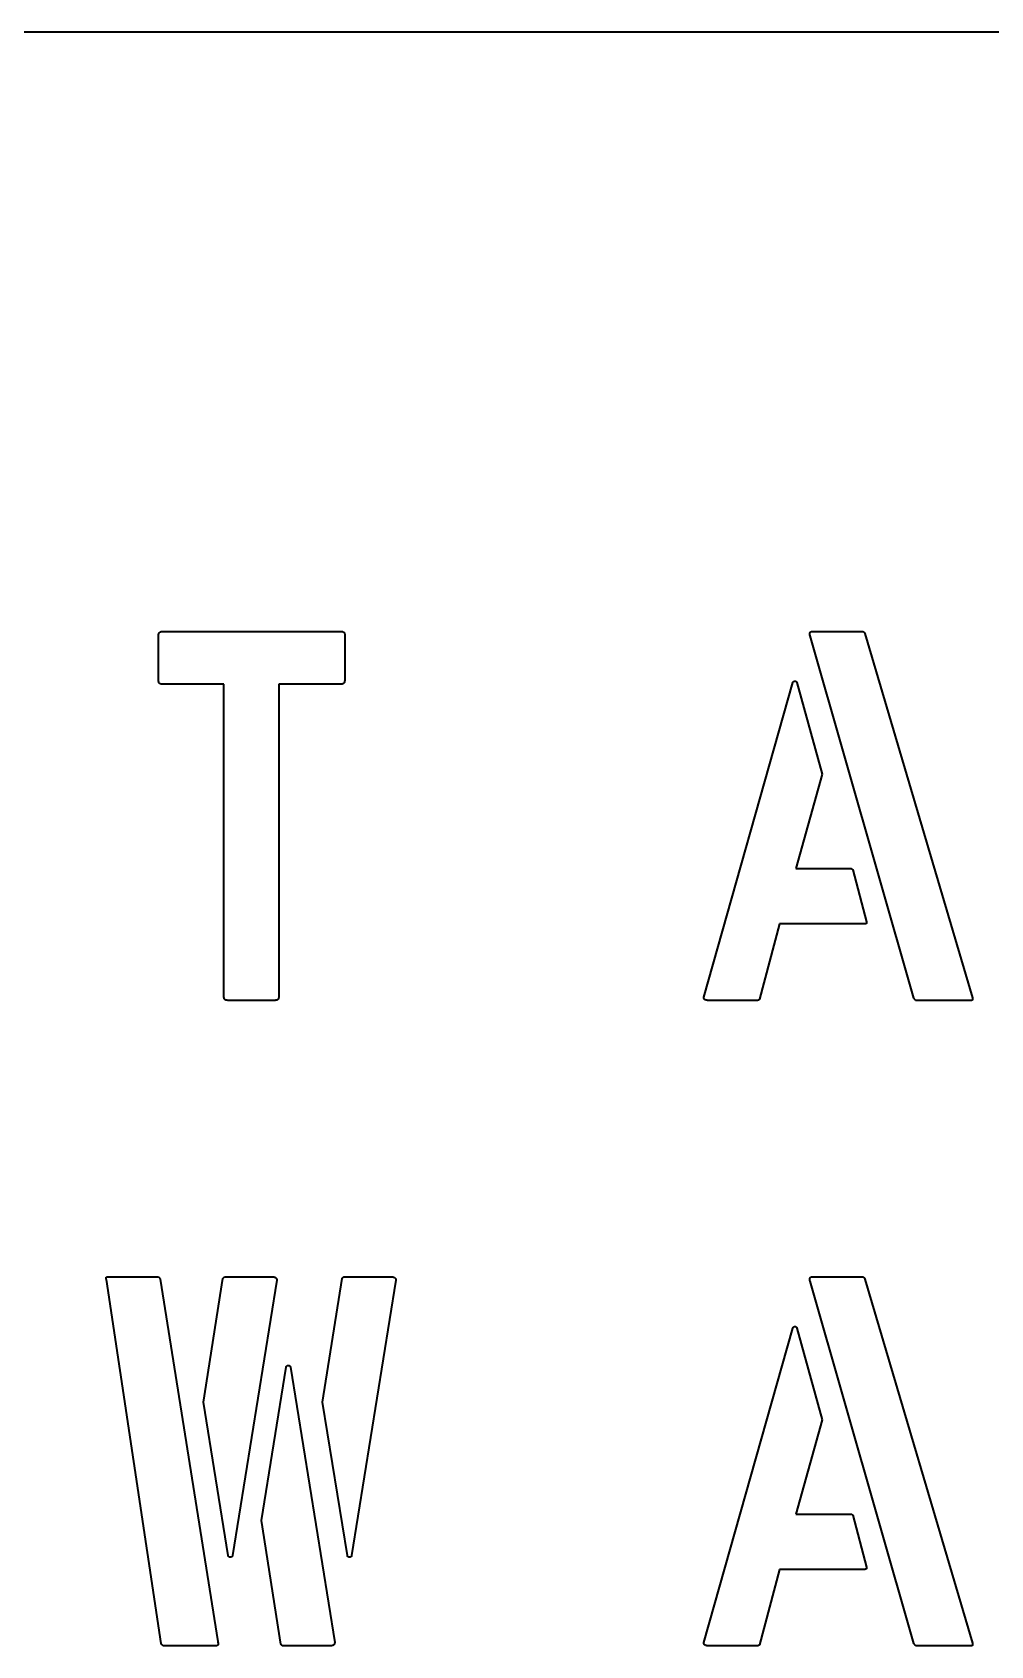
# Model space of a CAD drawing. Extents: x 10 to 410, y -69 to 348.
# Drawn here: x 198 to 250, y 261 to 348.5 of the extents above; entities that cross this region are included whole.
import ezdxf

# ---------------------------------------------------------------- set-up
doc = ezdxf.new("R2010")
doc.units = 0

msp = doc.modelspace()

# ---------------------------------------------------------------- linework, layer by layer
at = {"color": 7, "lineweight": 35}
for p, q in [((410, 348.5), (10, 348.5)), ((243.142853, 315.885712), (248.971436, 296.142853)), ((245.800003, 296.114288), (240.171432, 315.771423)), ((243.142853, 280.885712), (248.971436, 261.142853)), ((245.800018, 261.114288), (240.171432, 280.771423))]:
    msp.add_line(p, q, dxfattribs=at)
at = {"color": 7, "lineweight": 35, "ltscale": 0.000779}
msp.add_line((204.856857, 315.872009), (204.865433, 315.901978), dxfattribs=at)
at = {"color": 7, "lineweight": 35, "ltscale": 0.000716}
for p, q in [((204.865433, 315.901978), (204.877426, 315.927979)), ((204.947998, 313.158264), (204.921997, 313.170288)), ((208.49086, 296.015442), (208.464859, 296.027435)), ((234.498001, 296.015442), (234.472, 296.027435)), ((211.153427, 280.984558), (211.179428, 280.972565)), ((217.610565, 280.984558), (217.636566, 280.972565)), ((214.322281, 261.027435), (214.29628, 261.015442)), ((234.498001, 261.015442), (234.472, 261.027435))]:
    msp.add_line(p, q, dxfattribs=at)
at = {"color": 7, "lineweight": 35, "ltscale": 0.000672}
for p, q in [((204.877426, 315.927979), (204.892853, 315.950012)), ((204.921997, 313.170288), (204.899994, 313.18573)), ((208.464859, 296.027435), (208.442856, 296.042847)), ((234.472, 296.027435), (234.449997, 296.042847)), ((211.179428, 280.972565), (211.201431, 280.957153)), ((217.636566, 280.972565), (217.658569, 280.957153)), ((214.344299, 261.042847), (214.322281, 261.027435))]:
    msp.add_line(p, q, dxfattribs=at)
at = {"color": 7, "lineweight": 35, "ltscale": 0.000652}
for p, q in [((204.892853, 315.950012), (204.911713, 315.968018)), ((204.899994, 313.18573), (204.882004, 313.20459)), ((208.442856, 296.042847), (208.424866, 296.061707)), ((234.449997, 296.042847), (234.432007, 296.061707)), ((211.201431, 280.957153), (211.219421, 280.938293)), ((217.658569, 280.957153), (217.676575, 280.938293)), ((214.362305, 261.061707), (214.344299, 261.042847)), ((234.450012, 261.042847), (234.432007, 261.061707))]:
    msp.add_line(p, q, dxfattribs=at)
at = {"color": 7, "lineweight": 35, "ltscale": 0.000658}
for p, q in [((204.911713, 315.968018), (204.934006, 315.981995)), ((204.882004, 313.20459), (204.867996, 313.226868)), ((208.424866, 296.061707), (208.410858, 296.083984)), ((234.432007, 296.061707), (234.417999, 296.083984)), ((211.219421, 280.938293), (211.233429, 280.916016)), ((217.676575, 280.938293), (217.690582, 280.916016)), ((234.432007, 261.061707), (234.417999, 261.083984))]:
    msp.add_line(p, q, dxfattribs=at)
at = {"color": 7, "lineweight": 35, "ltscale": 0.00069}
for p, q in [((204.934006, 315.981995), (204.959717, 315.992004)), ((208.410858, 296.083984), (208.400864, 296.109711)), ((234.417999, 296.083984), (234.408005, 296.109711)), ((211.233429, 280.916016), (211.243423, 280.890289)), ((217.690582, 280.916016), (217.700562, 280.890289)), ((214.386292, 261.109711), (214.376282, 261.083984)), ((234.417999, 261.083984), (234.408005, 261.109711))]:
    msp.add_line(p, q, dxfattribs=at)
at = {"color": 7, "lineweight": 35, "ltscale": 0.000744}
for p, q in [((204.959717, 315.992004), (204.988861, 315.997986)), ((204.858002, 313.252563), (204.852005, 313.281708)), ((208.400864, 296.109711), (208.394867, 296.138855)), ((234.408005, 296.109711), (234.402008, 296.138855)), ((211.243423, 280.890289), (211.249435, 280.861145)), ((217.700562, 280.890289), (217.706573, 280.861145)), ((214.392273, 261.138855), (214.386292, 261.109711)), ((234.408005, 261.109711), (234.402008, 261.138855))]:
    msp.add_line(p, q, dxfattribs=at)
at = {"color": 7, "lineweight": 35, "ltscale": 0.000816}
for p, q in [((204.988861, 315.997986), (205.021423, 316)), ((204.852005, 313.281708), (204.850006, 313.31427)), ((208.394867, 296.138855), (208.392853, 296.171448)), ((234.402008, 296.138855), (234.399994, 296.171448)), ((211.249435, 280.861145), (211.251434, 280.828552)), ((217.706573, 280.861145), (217.708588, 280.828552)), ((214.394272, 261.171448), (214.392273, 261.138855)), ((234.402008, 261.138855), (234.399994, 261.171448))]:
    msp.add_line(p, q, dxfattribs=at)
at = {"color": 7, "lineweight": 35, "ltscale": 0.243571}
msp.add_line((205.021423, 316), (214.764282, 316), dxfattribs=at)
at = {"color": 7, "lineweight": 35, "ltscale": 0.000815}
msp.add_line((214.764282, 316), (214.79686, 315.998566), dxfattribs=at)
at = {"color": 7, "lineweight": 35, "ltscale": 0.000737}
for p, q in [((214.79686, 315.998566), (214.826004, 315.994263)), ((211.346283, 296.097992), (211.332291, 296.072021))]:
    msp.add_line(p, q, dxfattribs=at)
at = {"color": 7, "lineweight": 35, "ltscale": 0.000667}
for p, q in [((214.826004, 315.994263), (214.851715, 315.987122)), ((240.230576, 315.997711), (240.257141, 316)), ((240.230576, 280.997711), (240.257141, 281))]:
    msp.add_line(p, q, dxfattribs=at)
at = {"color": 7, "lineweight": 35, "ltscale": 0.000611}
msp.add_line((214.851715, 315.987122), (214.874008, 315.977142), dxfattribs=at)
at = {"color": 7, "lineweight": 35, "ltscale": 0.00057}
msp.add_line((214.874008, 315.977142), (214.892853, 315.964294), dxfattribs=at)
at = {"color": 7, "lineweight": 35, "ltscale": 0.000551}
msp.add_line((214.892853, 315.964294), (214.908295, 315.948578), dxfattribs=at)
at = {"color": 7, "lineweight": 35, "ltscale": 0.000553}
msp.add_line((214.908295, 315.948578), (214.920288, 315.929993), dxfattribs=at)
at = {"color": 7, "lineweight": 35, "ltscale": 0.000577}
msp.add_line((214.920288, 315.929993), (214.928864, 315.908569), dxfattribs=at)
at = {"color": 7, "lineweight": 35, "ltscale": 0.000621}
msp.add_line((214.928864, 315.908569), (214.934006, 315.884277), dxfattribs=at)
at = {"color": 7, "lineweight": 35, "ltscale": 0.00068}
msp.add_line((214.934006, 315.884277), (214.935715, 315.857147), dxfattribs=at)
at = {"color": 7, "lineweight": 35, "ltscale": 0.000746}
for p, q in [((240.155151, 315.888), (240.157715, 315.917725)), ((240.155151, 280.888), (240.157715, 280.917725))]:
    msp.add_line(p, q, dxfattribs=at)
at = {"color": 7, "lineweight": 35, "ltscale": 0.000858}
for p, q in [((240.156586, 315.853699), (240.155151, 315.888)), ((240.15657, 280.853699), (240.155151, 280.888))]:
    msp.add_line(p, q, dxfattribs=at)
at = {"color": 7, "lineweight": 35, "ltscale": 0.00065}
for p, q in [((240.157715, 315.917725), (240.164291, 315.942871)), ((240.157715, 280.917725), (240.164291, 280.942871))]:
    msp.add_line(p, q, dxfattribs=at)
at = {"color": 7, "lineweight": 35, "ltscale": 0.000578}
for p, q in [((240.164291, 315.942871), (240.174866, 315.96344)), ((240.164291, 280.942871), (240.174866, 280.96344))]:
    msp.add_line(p, q, dxfattribs=at)
at = {"color": 7, "lineweight": 35, "ltscale": 0.000541}
for p, q in [((240.174866, 315.96344), (240.189423, 315.979431)), ((240.174866, 280.96344), (240.189423, 280.979431))]:
    msp.add_line(p, q, dxfattribs=at)
at = {"color": 7, "lineweight": 35, "ltscale": 0.000545}
for p, q in [((240.189423, 315.979431), (240.208008, 315.990845)), ((240.189423, 280.979431), (240.208008, 280.990845))]:
    msp.add_line(p, q, dxfattribs=at)
at = {"color": 7, "lineweight": 35, "ltscale": 0.00059}
for p, q in [((240.208008, 315.990845), (240.230576, 315.997711)), ((240.208008, 280.990845), (240.230576, 280.997711))]:
    msp.add_line(p, q, dxfattribs=at)
at = {"color": 7, "lineweight": 35, "ltscale": 0.069286}
for p, q in [((240.257141, 316), (243.028564, 316)), ((240.257141, 281), (243.028564, 281))]:
    msp.add_line(p, q, dxfattribs=at)
at = {"color": 7, "lineweight": 35, "ltscale": 0.000288}
for p, q in [((243.028564, 316), (243.040009, 315.99884)), ((243.028564, 281), (243.040009, 280.99884)), ((205.108582, 261), (205.097137, 261.00116))]:
    msp.add_line(p, q, dxfattribs=at)
at = {"color": 7, "lineweight": 35, "ltscale": 0.000298}
for p, q in [((243.040009, 315.99884), (243.051437, 315.995422)), ((243.040009, 280.99884), (243.051422, 280.995422)), ((205.097137, 261.00116), (205.085709, 261.004578))]:
    msp.add_line(p, q, dxfattribs=at)
at = {"color": 7, "lineweight": 35, "ltscale": 0.000319}
for p, q in [((243.051437, 315.995422), (243.062866, 315.989716)), ((205.085709, 261.004578), (205.07428, 261.010284))]:
    msp.add_line(p, q, dxfattribs=at)
at = {"color": 7, "lineweight": 35, "ltscale": 0.000349}
for p, q in [((243.062866, 315.989716), (243.074295, 315.98172)), ((211.783997, 276.169128), (211.794281, 276.178589)), ((211.965714, 276.178589), (211.975998, 276.169128)), ((215.290283, 265.830872), (215.279999, 265.821411)), ((205.07428, 261.010284), (205.062851, 261.01828))]:
    msp.add_line(p, q, dxfattribs=at)
at = {"color": 7, "lineweight": 35, "ltscale": 0.000384}
for p, q in [((243.074295, 315.98172), (243.085724, 315.971436)), ((205.062851, 261.01828), (205.051437, 261.028564))]:
    msp.add_line(p, q, dxfattribs=at)
at = {"color": 7, "lineweight": 35, "ltscale": 0.000425}
for p, q in [((243.085724, 315.971436), (243.097137, 315.958862)), ((243.085724, 280.971436), (243.097137, 280.958862)), ((205.051437, 261.028564), (205.040009, 261.041138))]:
    msp.add_line(p, q, dxfattribs=at)
at = {"color": 7, "lineweight": 35, "ltscale": 0.000469}
for p, q in [((243.097137, 315.958862), (243.108582, 315.944)), ((243.097137, 280.958862), (243.108582, 280.944)), ((205.040009, 261.041138), (205.028564, 261.056))]:
    msp.add_line(p, q, dxfattribs=at)
at = {"color": 7, "lineweight": 35, "ltscale": 0.000514}
for p, q in [((243.108582, 315.944), (243.119995, 315.92688)), ((243.108582, 280.944), (243.119995, 280.92688))]:
    msp.add_line(p, q, dxfattribs=at)
at = {"color": 7, "lineweight": 35, "ltscale": 0.000565}
for p, q in [((243.119995, 315.92688), (243.131439, 315.90741)), ((243.119995, 280.92688), (243.131439, 280.90741))]:
    msp.add_line(p, q, dxfattribs=at)
at = {"color": 7, "lineweight": 35, "ltscale": 0.000613}
for p, q in [((243.131439, 315.90741), (243.142853, 315.885712)), ((243.131439, 280.90741), (243.142853, 280.885712))]:
    msp.add_line(p, q, dxfattribs=at)
at = {"color": 7, "lineweight": 35, "ltscale": 0.000952}
for p, q in [((204.850006, 315.799988), (204.851715, 315.838013)), ((211.364288, 296.200012), (211.362289, 296.161987)), ((214.2323, 261.001709), (214.194275, 261))]:
    msp.add_line(p, q, dxfattribs=at)
at = {"color": 7, "lineweight": 35, "ltscale": 0.062143}
msp.add_line((204.850006, 313.31427), (204.850006, 315.799988), dxfattribs=at)
at = {"color": 7, "lineweight": 35, "ltscale": 0.00086}
for p, q in [((204.851715, 315.838013), (204.856857, 315.872009)), ((205.011993, 313.144592), (204.977997, 313.149719)), ((208.554855, 296.001709), (208.520859, 296.006836)), ((234.561996, 296.001709), (234.528, 296.006836)), ((211.089432, 280.998291), (211.123428, 280.993164)), ((217.54657, 280.998291), (217.580566, 280.993164)), ((214.266296, 261.006866), (214.2323, 261.001709)), ((234.561996, 261.001709), (234.528, 261.006866))]:
    msp.add_line(p, q, dxfattribs=at)
at = {"color": 7, "lineweight": 35, "ltscale": 0.062858}
msp.add_line((214.935715, 315.857147), (214.935715, 313.342834), dxfattribs=at)
at = {"color": 7, "lineweight": 35, "ltscale": 0.000981}
msp.add_line((240.162003, 315.81485), (240.156586, 315.853699), dxfattribs=at)
at = {"color": 7, "lineweight": 35, "ltscale": 0.001111}
msp.add_line((240.171432, 315.771423), (240.162003, 315.81485), dxfattribs=at)
at = {"color": 7, "lineweight": 35, "ltscale": 0.000689}
for p, q in [((204.867996, 313.226868), (204.858002, 313.252563)), ((248.971436, 296.142853), (248.976288, 296.115723)), ((248.971436, 261.142853), (248.976288, 261.115723))]:
    msp.add_line(p, q, dxfattribs=at)
at = {"color": 7, "lineweight": 35, "ltscale": 0.000791}
for p, q in [((214.927719, 313.270874), (214.917725, 313.240845)), ((214.837723, 313.160858), (214.807709, 313.150879)), ((211.266296, 296.018005), (211.236282, 296.007996)), ((211.356293, 296.127991), (211.346283, 296.097992))]:
    msp.add_line(p, q, dxfattribs=at)
at = {"color": 7, "lineweight": 35, "ltscale": 0.000863}
for p, q in [((214.933716, 313.304871), (214.927719, 313.270874)), ((214.807709, 313.150879), (214.773712, 313.144836)), ((211.236282, 296.007996), (211.202286, 296.002014)), ((211.362289, 296.161987), (211.356293, 296.127991))]:
    msp.add_line(p, q, dxfattribs=at)
at = {"color": 7, "lineweight": 35, "ltscale": 0.00095}
msp.add_line((214.935715, 313.342834), (214.933716, 313.304871), dxfattribs=at)
at = {"color": 7, "lineweight": 35, "ltscale": 0.000408}
for p, q in [((239.234863, 313.244873), (239.242279, 313.25943)), ((239.443436, 313.25943), (239.450851, 313.244873)), ((208.358856, 280.945129), (208.368851, 280.958008)), ((239.234863, 278.244873), (239.242279, 278.25943)), ((211.765717, 276.114288), (211.766861, 276.130554)), ((211.993134, 276.130554), (211.994278, 276.114288)), ((208.623993, 265.869446), (208.622849, 265.885712)), ((208.851425, 265.885712), (208.850281, 265.869446)), ((215.081131, 265.869446), (215.080002, 265.885712)), ((215.308563, 265.885712), (215.307419, 265.869446)), ((211.511703, 261.041992), (211.501709, 261.054871))]:
    msp.add_line(p, q, dxfattribs=at)
at = {"color": 7, "lineweight": 35, "ltscale": 0.000386}
for p, q in [((239.242279, 313.25943), (239.250854, 313.272278)), ((239.43486, 313.272278), (239.443436, 313.25943)), ((243.232849, 300.198853), (243.228577, 300.184021)), ((239.242279, 278.25943), (239.250854, 278.272278)), ((239.43486, 278.272278), (239.44342, 278.25943)), ((243.232849, 265.198853), (243.228577, 265.184021))]:
    msp.add_line(p, q, dxfattribs=at)
at = {"color": 7, "lineweight": 35, "ltscale": 0.00037}
for p, q in [((239.250854, 313.272278), (239.260574, 313.283447)), ((239.42514, 313.283447), (239.43486, 313.272278)), ((239.250854, 278.272278), (239.260574, 278.283447)), ((239.42514, 278.283447), (239.43486, 278.272278))]:
    msp.add_line(p, q, dxfattribs=at)
at = {"color": 7, "lineweight": 35, "ltscale": 0.000359}
for p, q in [((239.260574, 313.283447), (239.271423, 313.292847)), ((239.414291, 313.292847), (239.42514, 313.283447)), ((242.464005, 303.106262), (242.474579, 303.096558)), ((243.221436, 300.171448), (243.211426, 300.161133)), ((239.260574, 278.283447), (239.271423, 278.292847)), ((239.414291, 278.292847), (239.42514, 278.283447)), ((242.46402, 268.106293), (242.474579, 268.096558)), ((243.221436, 265.171448), (243.211426, 265.161133))]:
    msp.add_line(p, q, dxfattribs=at)
at = {"color": 7, "lineweight": 35, "ltscale": 0.000357}
for p, q in [((239.271423, 313.292847), (239.283432, 313.300568)), ((239.402283, 313.300568), (239.414291, 313.292847)), ((239.271423, 278.292847), (239.283432, 278.300568)), ((239.402283, 278.300568), (239.414291, 278.292847))]:
    msp.add_line(p, q, dxfattribs=at)
at = {"color": 7, "lineweight": 35, "ltscale": 0.000361}
for p, q in [((239.283432, 313.300568), (239.29657, 313.30658)), ((239.389145, 313.30658), (239.402283, 313.300568)), ((243.228577, 300.184021), (243.221436, 300.171448)), ((239.283432, 278.300568), (239.29657, 278.30658)), ((239.389145, 278.30658), (239.402283, 278.300568)), ((243.228577, 265.184021), (243.221436, 265.171448))]:
    msp.add_line(p, q, dxfattribs=at)
at = {"color": 7, "lineweight": 35, "ltscale": 0.000373}
for p, q in [((239.29657, 313.30658), (239.310852, 313.310852)), ((239.374863, 313.310852), (239.389145, 313.30658)), ((245.850006, 296.042847), (245.841156, 296.054871)), ((204.887146, 280.957153), (204.896011, 280.945129)), ((239.29657, 278.30658), (239.310852, 278.310852)), ((239.374863, 278.310852), (239.389145, 278.30658)), ((245.850006, 261.042847), (245.841156, 261.054871))]:
    msp.add_line(p, q, dxfattribs=at)
at = {"color": 7, "lineweight": 35, "ltscale": 0.000391}
for p, q in [((239.310852, 313.310852), (239.326279, 313.313416)), ((239.359436, 313.313416), (239.374863, 313.310852)), ((239.310852, 278.310852), (239.326294, 278.313416)), ((239.359436, 278.313416), (239.374863, 278.310852))]:
    msp.add_line(p, q, dxfattribs=at)
at = {"color": 7, "lineweight": 35, "ltscale": 0.000415}
for p, q in [((239.326279, 313.313416), (239.34285, 313.31427)), ((239.34285, 313.31427), (239.359436, 313.313416)), ((237.330856, 296.000549), (237.314285, 296)), ((239.326294, 278.313416), (239.342865, 278.31427)), ((239.342865, 278.31427), (239.359436, 278.313416)), ((237.330872, 261.00058), (237.314285, 261))]:
    msp.add_line(p, q, dxfattribs=at)
at = {"color": 7, "lineweight": 35, "ltscale": 0.00078}
for p, q in [((204.977997, 313.149719), (204.947998, 313.158264)), ((208.520859, 296.006836), (208.49086, 296.015442)), ((234.528, 296.006836), (234.498001, 296.015442)), ((211.123428, 280.993164), (211.153427, 280.984558)), ((217.580566, 280.993164), (217.610565, 280.984558)), ((214.29628, 261.015442), (214.266296, 261.006866)), ((234.528, 261.006866), (234.498001, 261.015442))]:
    msp.add_line(p, q, dxfattribs=at)
at = {"color": 7, "lineweight": 35, "ltscale": 0.000951}
for p, q in [((205.050003, 313.142853), (205.011993, 313.144592)), ((214.773712, 313.144836), (214.735718, 313.142853)), ((208.592865, 296), (208.554855, 296.001709)), ((211.202286, 296.002014), (211.164291, 296)), ((234.600006, 296), (234.561996, 296.001709)), ((211.051437, 281), (211.089432, 280.998291)), ((217.508575, 281), (217.54657, 280.998291)), ((234.600006, 261), (234.561996, 261.001709))]:
    msp.add_line(p, q, dxfattribs=at)
at = {"color": 7, "lineweight": 35, "ltscale": 0.083571}
msp.add_line((208.392853, 313.142853), (205.050003, 313.142853), dxfattribs=at)
at = {"color": 7, "lineweight": 35, "ltscale": 0.424285}
msp.add_line((208.392853, 296.171448), (208.392853, 313.142853), dxfattribs=at)
at = {"color": 7, "lineweight": 35, "ltscale": 0.084286}
msp.add_line((214.735718, 313.142853), (211.364288, 313.142853), dxfattribs=at)
at = {"color": 7, "lineweight": 35, "ltscale": 0.423571}
msp.add_line((211.364288, 313.142853), (211.364288, 296.200012), dxfattribs=at)
at = {"color": 7, "lineweight": 35, "ltscale": 0.000738}
for p, q in [((214.863708, 313.174866), (214.837723, 313.160858)), ((214.917725, 313.240845), (214.903717, 313.214844)), ((211.292282, 296.031982), (211.266296, 296.018005))]:
    msp.add_line(p, q, dxfattribs=at)
at = {"color": 7, "lineweight": 35, "ltscale": 0.000711}
for p, q in [((214.885712, 313.192871), (214.863708, 313.174866)), ((211.314285, 296.049988), (211.292282, 296.031982)), ((211.332291, 296.072021), (211.314285, 296.049988))]:
    msp.add_line(p, q, dxfattribs=at)
at = {"color": 7, "lineweight": 35, "ltscale": 0.00071}
msp.add_line((214.903717, 313.214844), (214.885712, 313.192871), dxfattribs=at)
at = {"color": 7, "lineweight": 35, "ltscale": 0.443185}
for p, q in [((234.399994, 296.171448), (239.228577, 313.228577)), ((234.399994, 261.171448), (239.228577, 278.228577))]:
    msp.add_line(p, q, dxfattribs=at)
at = {"color": 7, "lineweight": 35, "ltscale": 0.000437}
for p, q in [((239.228577, 313.228577), (239.234863, 313.244873)), ((239.450851, 313.244873), (239.457138, 313.228577)), ((239.228577, 278.228577), (239.234863, 278.244873)), ((239.450867, 278.244873), (239.457153, 278.228577))]:
    msp.add_line(p, q, dxfattribs=at)
at = {"color": 7, "lineweight": 35, "ltscale": 0.128928}
for p, q in [((239.457138, 313.228577), (240.828583, 308.257141)), ((239.457153, 278.228577), (240.828583, 273.257141))]:
    msp.add_line(p, q, dxfattribs=at)
at = {"color": 7, "lineweight": 35, "ltscale": 0.132752}
for p, q in [((240.828583, 308.257141), (239.399994, 303.142853)), ((240.828583, 273.257141), (239.399994, 268.142853))]:
    msp.add_line(p, q, dxfattribs=at)
at = {"color": 7, "lineweight": 35, "ltscale": 0.075}
for p, q in [((239.399994, 303.142853), (242.399994, 303.142853)), ((239.399994, 268.142853), (242.399994, 268.142853))]:
    msp.add_line(p, q, dxfattribs=at)
at = {"color": 7, "lineweight": 35, "ltscale": 0.000151}
for p, q in [((242.399994, 303.142853), (242.406006, 303.142273)), ((208.416855, 280.999146), (208.422852, 281)), ((214.873993, 280.999146), (214.87999, 281)), ((242.399994, 268.142853), (242.406006, 268.142273)), ((211.565704, 261), (211.559708, 261.000854))]:
    msp.add_line(p, q, dxfattribs=at)
at = {"color": 7, "lineweight": 35, "ltscale": 0.00017}
for p, q in [((242.406006, 303.142273), (242.412567, 303.140564)), ((242.406006, 268.142273), (242.412567, 268.140564))]:
    msp.add_line(p, q, dxfattribs=at)
at = {"color": 7, "lineweight": 35, "ltscale": 0.000192}
for p, q in [((242.412567, 303.140564), (242.419708, 303.137695)), ((242.412567, 268.140564), (242.419708, 268.137695))]:
    msp.add_line(p, q, dxfattribs=at)
at = {"color": 7, "lineweight": 35, "ltscale": 0.000217}
for p, q in [((242.419708, 303.137695), (242.427429, 303.133728)), ((245.885712, 296), (245.87973, 296.006287)), ((204.851425, 281), (204.857422, 280.993713)), ((242.419708, 268.137695), (242.427429, 268.133728)), ((245.885712, 261), (245.87973, 261.006287))]:
    msp.add_line(p, q, dxfattribs=at)
at = {"color": 7, "lineweight": 35, "ltscale": 0.000244}
for p, q in [((242.427429, 303.133728), (242.435715, 303.128571)), ((242.427429, 268.133728), (242.43573, 268.128571)), ((211.54599, 261.007721), (211.538284, 261.013733))]:
    msp.add_line(p, q, dxfattribs=at)
at = {"color": 7, "lineweight": 35, "ltscale": 0.000272}
msp.add_line((242.435715, 303.128571), (242.44458, 303.122284), dxfattribs=at)
at = {"color": 7, "lineweight": 35, "ltscale": 0.0003}
for p, q in [((242.44458, 303.122284), (242.45401, 303.114868)), ((242.44458, 268.122284), (242.45401, 268.114868))]:
    msp.add_line(p, q, dxfattribs=at)
at = {"color": 7, "lineweight": 35, "ltscale": 0.00033}
for p, q in [((242.45401, 303.114868), (242.464005, 303.106262)), ((242.45401, 268.114868), (242.46402, 268.106293))]:
    msp.add_line(p, q, dxfattribs=at)
at = {"color": 7, "lineweight": 35, "ltscale": 0.000389}
msp.add_line((242.474579, 303.096558), (242.485718, 303.085693), dxfattribs=at)
at = {"color": 7, "lineweight": 35, "ltscale": 0.073112}
msp.add_line((242.485718, 303.085693), (243.228577, 300.257141), dxfattribs=at)
at = {"color": 7, "lineweight": 35, "ltscale": 0.105688}
for p, q in [((238.514282, 300.142853), (237.428574, 296.057129)), ((238.514282, 265.142853), (237.428574, 261.057129))]:
    msp.add_line(p, q, dxfattribs=at)
at = {"color": 7, "lineweight": 35, "ltscale": 0.115714}
for p, q in [((243.142853, 300.142853), (238.514282, 300.142853)), ((243.142853, 265.142853), (238.514282, 265.142853))]:
    msp.add_line(p, q, dxfattribs=at)
at = {"color": 7, "lineweight": 35, "ltscale": 0.000537}
for p, q in [((243.164291, 300.143982), (243.142853, 300.142853)), ((248.979431, 296.091431), (248.980865, 296.070007)), ((243.164291, 265.143982), (243.142853, 265.142853)), ((248.979431, 261.091431), (248.980865, 261.070007))]:
    msp.add_line(p, q, dxfattribs=at)
at = {"color": 7, "lineweight": 35, "ltscale": 0.000472}
for p, q in [((243.182861, 300.14743), (243.164291, 300.143982)), ((243.182861, 265.14743), (243.164291, 265.143982))]:
    msp.add_line(p, q, dxfattribs=at)
at = {"color": 7, "lineweight": 35, "ltscale": 0.000418}
for p, q in [((243.198578, 300.153137), (243.182861, 300.14743)), ((243.198578, 265.153137), (243.182861, 265.14743))]:
    msp.add_line(p, q, dxfattribs=at)
at = {"color": 7, "lineweight": 35, "ltscale": 0.000378}
for p, q in [((243.211426, 300.161133), (243.198578, 300.153137)), ((243.211426, 265.161133), (243.198578, 265.153137))]:
    msp.add_line(p, q, dxfattribs=at)
at = {"color": 7, "lineweight": 35, "ltscale": 0.000554}
for p, q in [((243.228577, 300.257141), (243.232849, 300.235413)), ((243.228577, 265.257141), (243.232849, 265.235413))]:
    msp.add_line(p, q, dxfattribs=at)
at = {"color": 7, "lineweight": 35, "ltscale": 0.000487}
for p, q in [((243.232849, 300.235413), (243.234283, 300.216003)), ((243.232849, 265.235413), (243.234283, 265.216003))]:
    msp.add_line(p, q, dxfattribs=at)
at = {"color": 7, "lineweight": 35, "ltscale": 0.00043}
for p, q in [((243.234283, 300.216003), (243.232849, 300.198853)), ((243.234283, 265.216003), (243.232849, 265.198853))]:
    msp.add_line(p, q, dxfattribs=at)
at = {"color": 7, "lineweight": 35, "ltscale": 0.064286}
msp.add_line((211.164291, 296), (208.592865, 296), dxfattribs=at)
at = {"color": 7, "lineweight": 35, "ltscale": 0.067857}
for p, q in [((237.314285, 296), (234.600006, 296)), ((237.314285, 261), (234.600006, 261))]:
    msp.add_line(p, q, dxfattribs=at)
at = {"color": 7, "lineweight": 35, "ltscale": 0.000388}
for p, q in [((237.346283, 296.002289), (237.330856, 296.000549)), ((242.474579, 268.096558), (242.485718, 268.085724)), ((237.346283, 261.002289), (237.330872, 261.00058))]:
    msp.add_line(p, q, dxfattribs=at)
at = {"color": 7, "lineweight": 35, "ltscale": 0.000364}
for p, q in [((237.36058, 296.005127), (237.346283, 296.002289)), ((237.36058, 261.005127), (237.346283, 261.002289))]:
    msp.add_line(p, q, dxfattribs=at)
at = {"color": 7, "lineweight": 35, "ltscale": 0.000344}
for p, q in [((237.373718, 296.009155), (237.36058, 296.005127)), ((237.373718, 261.009155), (237.36058, 261.005127))]:
    msp.add_line(p, q, dxfattribs=at)
at = {"color": 7, "lineweight": 35, "ltscale": 0.000326}
for p, q in [((237.385712, 296.014282), (237.373718, 296.009155)), ((237.385712, 261.014282), (237.373718, 261.009155))]:
    msp.add_line(p, q, dxfattribs=at)
at = {"color": 7, "lineweight": 35, "ltscale": 0.000313}
for p, q in [((237.396561, 296.020569), (237.385712, 296.014282)), ((237.428574, 261.057129), (237.422287, 261.046295))]:
    msp.add_line(p, q, dxfattribs=at)
at = {"color": 7, "lineweight": 35, "ltscale": 0.000306}
for p, q in [((237.406281, 296.028015), (237.396561, 296.020569)), ((237.422287, 296.046265), (237.414856, 296.03656)), ((237.406281, 261.028015), (237.396576, 261.020569)), ((237.422287, 261.046295), (237.414856, 261.03656))]:
    msp.add_line(p, q, dxfattribs=at)
at = {"color": 7, "lineweight": 35, "ltscale": 0.000303}
for p, q in [((237.414856, 296.03656), (237.406281, 296.028015)), ((237.414856, 261.03656), (237.406281, 261.028015))]:
    msp.add_line(p, q, dxfattribs=at)
at = {"color": 7, "lineweight": 35, "ltscale": 0.000314}
for p, q in [((237.428574, 296.057129), (237.422287, 296.046265)), ((237.396576, 261.020569), (237.385712, 261.014282))]:
    msp.add_line(p, q, dxfattribs=at)
at = {"color": 7, "lineweight": 35, "ltscale": 0.000499}
for p, q in [((245.811142, 296.097717), (245.800003, 296.114288)), ((204.925995, 280.902283), (204.937134, 280.885712)), ((245.811157, 261.097717), (245.800018, 261.114288))]:
    msp.add_line(p, q, dxfattribs=at)
at = {"color": 7, "lineweight": 35, "ltscale": 0.000468}
for p, q in [((245.821716, 296.082275), (245.811142, 296.097717)), ((204.915436, 280.917725), (204.925995, 280.902283)), ((245.821716, 261.082275), (245.811157, 261.097717))]:
    msp.add_line(p, q, dxfattribs=at)
at = {"color": 7, "lineweight": 35, "ltscale": 0.000436}
for p, q in [((245.831711, 296.067993), (245.821716, 296.082275)), ((204.905426, 280.932007), (204.915436, 280.917725)), ((245.831726, 261.067993), (245.821716, 261.082275))]:
    msp.add_line(p, q, dxfattribs=at)
at = {"color": 7, "lineweight": 35, "ltscale": 0.000404}
for p, q in [((245.841156, 296.054871), (245.831711, 296.067993)), ((204.896011, 280.945129), (204.905426, 280.932007)), ((245.841156, 261.054871), (245.831726, 261.067993))]:
    msp.add_line(p, q, dxfattribs=at)
at = {"color": 7, "lineweight": 35, "ltscale": 0.000342}
for p, q in [((245.858292, 296.031982), (245.850006, 296.042847)), ((204.878845, 280.968018), (204.887146, 280.957153)), ((211.775986, 276.15802), (211.783997, 276.169128)), ((211.975998, 276.169128), (211.983994, 276.15802)), ((208.641129, 265.830872), (208.633133, 265.84198)), ((208.841141, 265.84198), (208.833145, 265.830872)), ((215.098282, 265.830872), (215.090271, 265.84198)), ((215.298279, 265.84198), (215.290283, 265.830872))]:
    msp.add_line(p, q, dxfattribs=at)
at = {"color": 7, "lineweight": 35, "ltscale": 0.00031}
for p, q in [((245.865997, 296.022278), (245.858292, 296.031982)), ((204.87114, 280.977722), (204.878845, 280.968018)), ((245.865997, 261.022278), (245.858307, 261.032013))]:
    msp.add_line(p, q, dxfattribs=at)
at = {"color": 7, "lineweight": 35, "ltscale": 0.000278}
for p, q in [((245.873138, 296.013733), (245.865997, 296.022278)), ((204.863998, 280.986267), (204.87114, 280.977722)), ((245.873138, 261.013733), (245.865997, 261.022278))]:
    msp.add_line(p, q, dxfattribs=at)
at = {"color": 7, "lineweight": 35, "ltscale": 0.000249}
for p, q in [((245.87973, 296.006287), (245.873138, 296.013733)), ((245.87973, 261.006287), (245.873138, 261.013733))]:
    msp.add_line(p, q, dxfattribs=at)
at = {"color": 7, "lineweight": 35, "ltscale": 0.076429}
for p, q in [((248.942871, 296), (245.885712, 296)), ((248.942871, 261), (245.885712, 261))]:
    msp.add_line(p, q, dxfattribs=at)
at = {"color": 7, "lineweight": 35, "ltscale": 0.000266}
for p, q in [((248.95343, 296.001434), (248.942871, 296)), ((248.95343, 261.001434), (248.942871, 261))]:
    msp.add_line(p, q, dxfattribs=at)
at = {"color": 7, "lineweight": 35, "ltscale": 0.000246}
for p, q in [((248.96228, 296.005707), (248.95343, 296.001434)), ((248.96228, 261.005707), (248.95343, 261.001434))]:
    msp.add_line(p, q, dxfattribs=at)
at = {"color": 7, "lineweight": 35, "ltscale": 0.000253}
msp.add_line((248.969421, 296.012878), (248.96228, 296.005707), dxfattribs=at)
at = {"color": 7, "lineweight": 35, "ltscale": 0.000284}
msp.add_line((248.974854, 296.022858), (248.969421, 296.012878), dxfattribs=at)
at = {"color": 7, "lineweight": 35, "ltscale": 0.000334}
for p, q in [((248.978577, 296.035706), (248.974854, 296.022858)), ((248.978577, 261.035706), (248.974854, 261.022858))]:
    msp.add_line(p, q, dxfattribs=at)
at = {"color": 7, "lineweight": 35, "ltscale": 0.000612}
for p, q in [((248.976288, 296.115723), (248.979431, 296.091431)), ((248.976288, 261.115723), (248.979431, 261.091431))]:
    msp.add_line(p, q, dxfattribs=at)
at = {"color": 7, "lineweight": 35, "ltscale": 0.000396}
for p, q in [((248.980576, 296.051422), (248.978577, 296.035706)), ((248.980591, 261.051422), (248.978577, 261.035706))]:
    msp.add_line(p, q, dxfattribs=at)
at = {"color": 7, "lineweight": 35, "ltscale": 0.000465}
for p, q in [((248.980865, 296.070007), (248.980576, 296.051422)), ((248.980865, 261.070007), (248.980591, 261.051422))]:
    msp.add_line(p, q, dxfattribs=at)
at = {"color": 7, "lineweight": 35, "ltscale": 0.000395}
for p, q in [((202, 280.948578), (202.001434, 280.964294)), ((202.035706, 280.998566), (202.051437, 281))]:
    msp.add_line(p, q, dxfattribs=at)
at = {"color": 7, "lineweight": 35, "ltscale": 0.000466}
msp.add_line((202.001434, 280.929993), (202, 280.948578), dxfattribs=at)
at = {"color": 7, "lineweight": 35, "ltscale": 0.000338}
for p, q in [((202.001434, 280.964294), (202.005707, 280.977142)), ((202.022858, 280.994293), (202.035706, 280.998566))]:
    msp.add_line(p, q, dxfattribs=at)
at = {"color": 7, "lineweight": 35, "ltscale": 0.000546}
msp.add_line((202.005707, 280.908569), (202.001434, 280.929993), dxfattribs=at)
at = {"color": 7, "lineweight": 35, "ltscale": 0.000307}
msp.add_line((202.005707, 280.977142), (202.012848, 280.987122), dxfattribs=at)
at = {"color": 7, "lineweight": 35, "ltscale": 0.000633}
msp.add_line((202.012848, 280.884277), (202.005707, 280.908569), dxfattribs=at)
at = {"color": 7, "lineweight": 35, "ltscale": 0.000308}
msp.add_line((202.012848, 280.987122), (202.022858, 280.994293), dxfattribs=at)
at = {"color": 7, "lineweight": 35, "ltscale": 0.000723}
msp.add_line((202.022858, 280.857147), (202.012848, 280.884277), dxfattribs=at)
at = {"color": 7, "lineweight": 35, "ltscale": 0.07}
msp.add_line((202.051437, 281), (204.851425, 281), dxfattribs=at)
at = {"color": 7, "lineweight": 35, "ltscale": 0.000248}
msp.add_line((204.857422, 280.993713), (204.863998, 280.986267), dxfattribs=at)
at = {"color": 7, "lineweight": 35, "ltscale": 0.497558}
msp.add_line((204.937134, 280.885712), (208.051437, 261.228577), dxfattribs=at)
at = {"color": 7, "lineweight": 35, "ltscale": 0.169925}
for p, q in [((207.279999, 274.200012), (208.337143, 280.914307)), ((213.737137, 274.200012), (214.794281, 280.914307))]:
    msp.add_line(p, q, dxfattribs=at)
at = {"color": 7, "lineweight": 35, "ltscale": 0.000493}
for p, q in [((208.337143, 280.914307), (208.348282, 280.930573)), ((214.794281, 280.914307), (214.80545, 280.930573)), ((211.491135, 261.069427), (211.479996, 261.085724))]:
    msp.add_line(p, q, dxfattribs=at)
at = {"color": 7, "lineweight": 35, "ltscale": 0.00045}
for p, q in [((208.348282, 280.930573), (208.358856, 280.945129)), ((214.80545, 280.930573), (214.81601, 280.945129)), ((211.501709, 261.054871), (211.491135, 261.069427))]:
    msp.add_line(p, q, dxfattribs=at)
at = {"color": 7, "lineweight": 35, "ltscale": 0.000365}
for p, q in [((208.368851, 280.958008), (208.378281, 280.969147)), ((214.825989, 280.958008), (214.835419, 280.969147)), ((211.521149, 261.030853), (211.511703, 261.041992))]:
    msp.add_line(p, q, dxfattribs=at)
at = {"color": 7, "lineweight": 35, "ltscale": 0.000324}
for p, q in [((208.378281, 280.969147), (208.387146, 280.978577)), ((214.835419, 280.969147), (214.844299, 280.978577))]:
    msp.add_line(p, q, dxfattribs=at)
at = {"color": 7, "lineweight": 35, "ltscale": 0.000283}
for p, q in [((208.387146, 280.978577), (208.395432, 280.986267)), ((211.538284, 261.013733), (211.529999, 261.021423))]:
    msp.add_line(p, q, dxfattribs=at)
at = {"color": 7, "lineweight": 35, "ltscale": 0.000245}
for p, q in [((208.395432, 280.986267), (208.403152, 280.992279)), ((214.85257, 280.986267), (214.860291, 280.992279))]:
    msp.add_line(p, q, dxfattribs=at)
at = {"color": 7, "lineweight": 35, "ltscale": 0.000208}
for p, q in [((208.403152, 280.992279), (208.410278, 280.996582)), ((214.860291, 280.992279), (214.867432, 280.996582))]:
    msp.add_line(p, q, dxfattribs=at)
at = {"color": 7, "lineweight": 35, "ltscale": 0.000176}
for p, q in [((208.410278, 280.996582), (208.416855, 280.999146)), ((214.867432, 280.996582), (214.873993, 280.999146)), ((211.559708, 261.000854), (211.553146, 261.003418))]:
    msp.add_line(p, q, dxfattribs=at)
at = {"color": 7, "lineweight": 35, "ltscale": 0.065715}
for p, q in [((208.422852, 281), (211.051437, 281)), ((214.87999, 281), (217.508575, 281))]:
    msp.add_line(p, q, dxfattribs=at)
at = {"color": 7, "lineweight": 35, "ltscale": 0.000407}
msp.add_line((214.81601, 280.945129), (214.825989, 280.958008), dxfattribs=at)
at = {"color": 7, "lineweight": 35, "ltscale": 0.000282}
msp.add_line((214.844299, 280.978577), (214.85257, 280.986267), dxfattribs=at)
at = {"color": 7, "lineweight": 35, "ltscale": 0.00032}
msp.add_line((243.051422, 280.995422), (243.062866, 280.989716), dxfattribs=at)
at = {"color": 7, "lineweight": 35, "ltscale": 0.000348}
msp.add_line((243.062866, 280.989716), (243.07428, 280.98172), dxfattribs=at)
at = {"color": 7, "lineweight": 35, "ltscale": 0.000385}
msp.add_line((243.07428, 280.98172), (243.085724, 280.971436), dxfattribs=at)
at = {"color": 7, "lineweight": 35, "ltscale": 0.49913}
msp.add_line((204.994278, 261.114288), (202.022858, 280.857147), dxfattribs=at)
at = {"color": 7, "lineweight": 35, "ltscale": 0.378359}
for p, q in [((211.251434, 280.828552), (208.851425, 265.885712)), ((217.708588, 280.828552), (215.308563, 265.885712)), ((211.994278, 276.114288), (214.394272, 261.171448))]:
    msp.add_line(p, q, dxfattribs=at)
at = {"color": 7, "lineweight": 35, "ltscale": 0.00098}
msp.add_line((240.162003, 280.81488), (240.15657, 280.853699), dxfattribs=at)
at = {"color": 7, "lineweight": 35, "ltscale": 0.001112}
msp.add_line((240.171432, 280.771423), (240.162003, 280.81488), dxfattribs=at)
at = {"color": 7, "lineweight": 35, "ltscale": 0.000409}
msp.add_line((239.44342, 278.25943), (239.450867, 278.244873), dxfattribs=at)
at = {"color": 7, "lineweight": 35, "ltscale": 0.210551}
for p, q in [((210.422852, 267.799988), (211.765717, 276.114288)), ((208.622849, 265.885712), (207.279999, 274.200012)), ((215.080002, 265.885712), (213.737137, 274.200012))]:
    msp.add_line(p, q, dxfattribs=at)
at = {"color": 7, "lineweight": 35, "ltscale": 0.000375}
for p, q in [((211.766861, 276.130554), (211.770279, 276.145142)), ((211.989716, 276.145142), (211.993134, 276.130554)), ((208.627426, 265.854858), (208.623993, 265.869446)), ((208.850281, 265.869446), (208.846863, 265.854858)), ((215.084564, 265.854858), (215.081131, 265.869446)), ((215.307419, 265.869446), (215.304001, 265.854858))]:
    msp.add_line(p, q, dxfattribs=at)
at = {"color": 7, "lineweight": 35, "ltscale": 0.000352}
for p, q in [((211.770279, 276.145142), (211.775986, 276.15802)), ((211.983994, 276.15802), (211.989716, 276.145142)), ((208.633133, 265.84198), (208.627426, 265.854858)), ((208.846863, 265.854858), (208.841141, 265.84198)), ((215.090271, 265.84198), (215.084564, 265.854858)), ((215.304001, 265.854858), (215.298279, 265.84198))]:
    msp.add_line(p, q, dxfattribs=at)
at = {"color": 7, "lineweight": 35, "ltscale": 0.000368}
for p, q in [((211.794281, 276.178589), (211.806839, 276.186279)), ((211.953156, 276.186279), (211.965714, 276.178589)), ((208.664001, 265.813721), (208.651428, 265.821411)), ((208.822845, 265.821411), (208.810287, 265.813721)), ((215.121155, 265.813721), (215.108582, 265.821411)), ((215.279999, 265.821411), (215.267426, 265.813721))]:
    msp.add_line(p, q, dxfattribs=at)
at = {"color": 7, "lineweight": 35, "ltscale": 0.000401}
for p, q in [((211.806839, 276.186279), (211.821716, 276.192291)), ((211.938293, 276.192291), (211.953156, 276.186279)), ((208.678864, 265.807709), (208.664001, 265.813721)), ((208.810287, 265.813721), (208.795425, 265.807709)), ((215.136017, 265.807709), (215.121155, 265.813721)), ((215.267426, 265.813721), (215.252563, 265.807709))]:
    msp.add_line(p, q, dxfattribs=at)
at = {"color": 7, "lineweight": 35, "ltscale": 0.000442}
for p, q in [((211.821716, 276.192291), (211.838852, 276.196564)), ((211.921143, 276.196564), (211.938293, 276.192291)), ((208.695999, 265.803436), (208.678864, 265.807709)), ((208.795425, 265.807709), (208.778275, 265.803436)), ((215.252563, 265.807709), (215.235428, 265.803436))]:
    msp.add_line(p, q, dxfattribs=at)
at = {"color": 7, "lineweight": 35, "ltscale": 0.00049}
for p, q in [((211.838852, 276.196564), (211.858276, 276.199158)), ((211.901703, 276.199158), (211.921143, 276.196564)), ((208.715424, 265.800842), (208.695999, 265.803436)), ((208.778275, 265.803436), (208.758865, 265.800842)), ((215.172562, 265.800842), (215.153137, 265.803436)), ((215.235428, 265.803436), (215.216003, 265.800842))]:
    msp.add_line(p, q, dxfattribs=at)
at = {"color": 7, "lineweight": 35, "ltscale": 0.000543}
for p, q in [((211.858276, 276.199158), (211.87999, 276.200012)), ((211.87999, 276.200012), (211.901703, 276.199158)), ((208.737137, 265.799988), (208.715424, 265.800842)), ((215.194275, 265.799988), (215.172562, 265.800842))]:
    msp.add_line(p, q, dxfattribs=at)
at = {"color": 7, "lineweight": 35, "ltscale": 0.169924}
msp.add_line((211.479996, 261.085724), (210.422852, 267.799988), dxfattribs=at)
at = {"color": 7, "lineweight": 35, "ltscale": 0.000271}
msp.add_line((242.43573, 268.128571), (242.44458, 268.122284), dxfattribs=at)
at = {"color": 7, "lineweight": 35, "ltscale": 0.073113}
msp.add_line((242.485718, 268.085724), (243.228577, 265.257141), dxfattribs=at)
at = {"color": 7, "lineweight": 35, "ltscale": 0.00035}
for p, q in [((208.651428, 265.821411), (208.641129, 265.830872)), ((208.833145, 265.830872), (208.822845, 265.821411)), ((215.108582, 265.821411), (215.098282, 265.830872))]:
    msp.add_line(p, q, dxfattribs=at)
at = {"color": 7, "lineweight": 35, "ltscale": 0.000544}
for p, q in [((208.758865, 265.800842), (208.737137, 265.799988)), ((215.216003, 265.800842), (215.194275, 265.799988))]:
    msp.add_line(p, q, dxfattribs=at)
at = {"color": 7, "lineweight": 35, "ltscale": 0.000441}
msp.add_line((215.153137, 265.803436), (215.136017, 265.807709), dxfattribs=at)
at = {"color": 7, "lineweight": 35, "ltscale": 0.000614}
msp.add_line((205.005707, 261.09256), (204.994278, 261.114288), dxfattribs=at)
at = {"color": 7, "lineweight": 35, "ltscale": 0.000563}
msp.add_line((205.017136, 261.073151), (205.005707, 261.09256), dxfattribs=at)
at = {"color": 7, "lineweight": 35, "ltscale": 0.000515}
msp.add_line((205.028564, 261.056), (205.017136, 261.073151), dxfattribs=at)
at = {"color": 7, "lineweight": 35, "ltscale": 0.071428}
msp.add_line((207.965714, 261), (205.108582, 261), dxfattribs=at)
at = {"color": 7, "lineweight": 35, "ltscale": 0.000795}
msp.add_line((207.997437, 261.002289), (207.965714, 261), dxfattribs=at)
at = {"color": 7, "lineweight": 35, "ltscale": 0.000686}
msp.add_line((208.024002, 261.009155), (207.997437, 261.002289), dxfattribs=at)
at = {"color": 7, "lineweight": 35, "ltscale": 0.000607}
msp.add_line((208.045425, 261.020569), (208.024002, 261.009155), dxfattribs=at)
at = {"color": 7, "lineweight": 35, "ltscale": 0.000571}
msp.add_line((208.061707, 261.03656), (208.045425, 261.020569), dxfattribs=at)
at = {"color": 7, "lineweight": 35, "ltscale": 0.001145}
msp.add_line((208.051437, 261.228577), (208.06601, 261.18515), dxfattribs=at)
at = {"color": 7, "lineweight": 35, "ltscale": 0.000585}
msp.add_line((208.072845, 261.057129), (208.061707, 261.03656), dxfattribs=at)
at = {"color": 7, "lineweight": 35, "ltscale": 0.000999}
msp.add_line((208.06601, 261.18515), (208.075439, 261.146301), dxfattribs=at)
at = {"color": 7, "lineweight": 35, "ltscale": 0.000646}
msp.add_line((208.078857, 261.082275), (208.072845, 261.057129), dxfattribs=at)
at = {"color": 7, "lineweight": 35, "ltscale": 0.000864}
msp.add_line((208.075439, 261.146301), (208.079712, 261.112), dxfattribs=at)
at = {"color": 7, "lineweight": 35, "ltscale": 0.000743}
msp.add_line((208.079712, 261.112), (208.078857, 261.082275), dxfattribs=at)
at = {"color": 7, "lineweight": 35, "ltscale": 0.000323}
msp.add_line((211.529999, 261.021423), (211.521149, 261.030853), dxfattribs=at)
at = {"color": 7, "lineweight": 35, "ltscale": 0.000209}
msp.add_line((211.553146, 261.003418), (211.54599, 261.007721), dxfattribs=at)
at = {"color": 7, "lineweight": 35, "ltscale": 0.065714}
msp.add_line((214.194275, 261), (211.565704, 261), dxfattribs=at)
at = {"color": 7, "lineweight": 35, "ltscale": 0.000657}
msp.add_line((214.376282, 261.083984), (214.362305, 261.061707), dxfattribs=at)
at = {"color": 7, "lineweight": 35, "ltscale": 0.000671}
msp.add_line((234.472, 261.027435), (234.450012, 261.042847), dxfattribs=at)
at = {"color": 7, "lineweight": 35, "ltscale": 0.000341}
msp.add_line((245.858307, 261.032013), (245.850006, 261.042847), dxfattribs=at)
at = {"color": 7, "lineweight": 35, "ltscale": 0.000252}
msp.add_line((248.969421, 261.012848), (248.96228, 261.005707), dxfattribs=at)
at = {"color": 7, "lineweight": 35, "ltscale": 0.000285}
msp.add_line((248.974854, 261.022858), (248.969421, 261.012848), dxfattribs=at)

doc.saveas('drawing.dxf')
